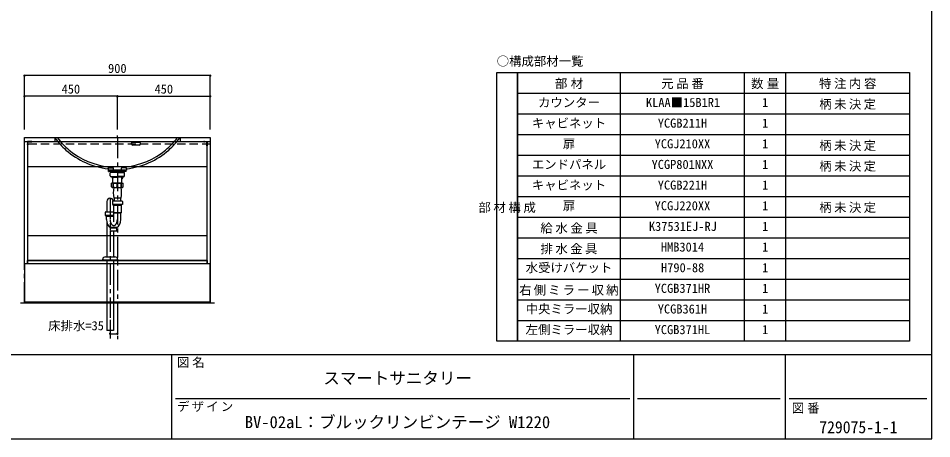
# Model space of a CAD drawing. Units: millimetres on the paper, scale 1:20. Extents: x -205 to 195, y -144 to 136.
# Drawn here: x -26.2 to 195, y -143.5 to -41.7 of the extents above; entities that cross this region are included whole.
import ezdxf
from ezdxf.enums import TextEntityAlignment as Align

# ---------------------------------------------------------------- set-up
doc = ezdxf.new("R2010")
doc.units = ezdxf.units.MM
for name, pattern in [('CHAIN1', [8, 5, -1, 1, -1]), ('DASHED1', [1.8, 1.2, -0.6]), ('DASHED2', [3, 2, -1])]:
    doc.linetypes.add(name, pattern=pattern)
for name, color, linetype in [('0-2_2', 7, 'Continuous'), ('0-3_3', 4, 'Continuous'), ('0-4_4', 6, 'Continuous'), ('0-B_11', 6, 'Continuous'), ('0-C_12', 7, 'Continuous'), ('0-D_13', 3, 'Continuous')]:
    doc.layers.add(name, color=color, linetype=linetype)
doc.styles.add('ＭＳ ゴシック', font='')
doc.styles.get('ＭＳ ゴシック').set_extended_font_data('MS Gothic')

msp = doc.modelspace()

# ---------------------------------------------------------------- hatches: boundary and pattern name
at = {"layer": '0-3_3'}
for points in [[(-24.435, -55.592, 1), (-25.035, -55.592, 1)], [(20.565, -55.592, 1), (19.965, -55.592, 1)], [(-24.435, -60.592, 1), (-25.035, -60.592, 1)], [(-1.935, -60.592, 1), (-2.535, -60.592, 1)], [(-1.935, -60.592, 1), (-2.535, -60.592, 1)], [(20.565, -60.592, 1), (19.965, -60.592, 1)]]:
    msp.add_hatch(color=132, dxfattribs=at).paths.add_polyline_path(points)
at = {"layer": '0-4_4'}
for points in [[(-3.686, -118.092, 1), (-4.286, -118.092, 1)], [(-1.935, -118.092, 1), (-2.535, -118.092, 1)]]:
    msp.add_hatch(color=212, dxfattribs=at).paths.add_polyline_path(points)

# ---------------------------------------------------------------- linework, layer by layer
at = {"layer": '0-2_2'}
for p, q in [((-24.735, -70.592), (20.265, -70.592)), ((-24.735, -71.542), (-24.735, -70.592)), ((20.265, -70.592), (20.265, -71.542)), ((-24.735, -71.542), (20.265, -71.542)), ((-23.96, -71.567), (19.49, -71.567)), ((-23.96, -71.567), (-23.96, -77.667)), ((19.49, -77.667), (19.49, -71.567)), ((19.49, -77.667), (-23.96, -77.667)), ((-23.96, -94.267), (19.49, -94.267)), ((-23.96, -94.267), (-23.96, -100.367)), ((19.49, -100.367), (19.49, -94.267)), ((-24.685, -110.392), (-24.685, -101.142)), ((19.49, -100.367), (-23.96, -100.367)), ((20.215, -101.142), (20.215, -110.392)), ((-24.685, -110.392), (20.215, -110.392))]:
    msp.add_line(p, q, dxfattribs=at)
at = {"layer": '0-2_2', "linetype": 'DASHED2'}
for p, q in [((-23.96, -72.292), (-23.96, -72.092)), ((-23.885, -72.017), (-23.885, -72.367)), ((-23.335, -71.542), (-23.16, -71.542)), ((-23.16, -71.617), (-23.335, -71.617)), ((18.865, -71.542), (18.69, -71.542)), ((18.69, -71.617), (18.865, -71.617)), ((19.415, -72.017), (19.415, -72.367)), ((19.49, -72.292), (19.49, -72.092))]:
    msp.add_line(p, q, dxfattribs=at)
at = {"layer": '0-2_2'}
for points in [[(-24.71, -101.142), (-24.71, -71.542), (-23.96, -71.542), (-23.96, -101.142)], [(-22.96, -71.542), (-23.96, -71.542), (-23.96, -72.542), (-23.885, -72.542), (-23.885, -71.617), (-22.96, -71.617)], [(18.49, -71.542), (19.49, -71.542), (19.49, -72.542), (19.415, -72.542), (19.415, -71.617), (18.49, -71.617)], [(19.49, -101.142), (19.49, -71.542), (20.24, -71.542), (20.24, -101.142)], [(-23.96, -101.117), (-23.96, -100.367), (19.49, -100.367), (19.49, -101.117)], [(-23.935, -100.367), (-23.935, -100.242), (-11.035, -100.242), (-11.035, -100.367)], [(-10.985, -100.367), (-10.985, -100.242), (6.515, -100.242), (6.515, -100.367)], [(6.565, -100.367), (6.565, -100.242), (19.465, -100.242), (19.465, -100.367)], [(-24.01, -110.392), (-24.01, -110.592), (-24.61, -110.592), (-24.61, -110.392)], [(-9.435, -110.392), (-9.435, -110.592), (-10.035, -110.592), (-10.035, -110.392)], [(5.565, -110.392), (5.565, -110.592), (4.965, -110.592), (4.965, -110.392)], [(20.14, -110.392), (20.14, -110.592), (19.54, -110.592), (19.54, -110.392)]]:
    msp.add_lwpolyline(points, close=True, dxfattribs=at)
msp.add_lwpolyline([(20.215, -110.392), (20.215, -101.142), (-24.685, -101.142)], dxfattribs=at)
at = {"layer": '0-3_3'}
for p, q in [((-24.735, -68.592), (-24.735, -55.592)), ((20.265, -55.592), (-24.735, -55.592)), ((20.265, -68.592), (20.265, -55.592)), ((-24.735, -68.592), (-24.735, -60.592)), ((-2.235, -60.592), (-24.735, -60.592)), ((-2.235, -68.592), (-2.235, -60.592)), ((-2.235, -68.592), (-2.235, -60.592)), ((-2.235, -60.592), (20.265, -60.592)), ((20.265, -68.592), (20.265, -60.592)), ((-25.735, -110.592), (21.265, -110.592))]:
    msp.add_line(p, q, dxfattribs=at)
at = {"layer": '0-3_3', "linetype": 'CHAIN1'}
for p, q in [((-2.235, -70.592), (-2.235, -70.092)), ((-24.028, -72.192), (-23.809, -72.192)), ((-23.248, -71.474), (-23.248, -71.693)), ((18.777, -71.474), (18.777, -71.693)), ((19.557, -72.192), (19.338, -72.192))]:
    msp.add_line(p, q, dxfattribs=at)
at = {"layer": '0-3_3', "linetype": 'DASHED2'}
for p, q in [((-24.735, -72.192), (-24.735, -71.542)), ((20.265, -72.192), (-24.735, -72.192)), ((-23.96, -72.092), (-23.885, -72.017)), ((-23.885, -72.367), (-23.96, -72.292)), ((-23.335, -71.617), (-23.335, -71.542)), ((-23.16, -71.542), (-23.16, -71.617)), ((18.69, -71.542), (18.69, -71.617)), ((18.865, -71.617), (18.865, -71.542)), ((19.49, -72.092), (19.415, -72.017)), ((19.415, -72.367), (19.49, -72.292))]:
    msp.add_line(p, q, dxfattribs=at)
at = {"layer": '0-3_3', "linetype": 'CHAIN1'}
msp.add_lwpolyline([(-24.735, -110.592), (-24.735, -71.542), (20.265, -71.542), (20.265, -110.592)], close=True, dxfattribs=at)
at = {"layer": '0-4_4'}
for p, q in [((-17.332, -70.632), (-17.361, -70.661)), ((12.861, -70.632), (-17.332, -70.632)), ((12.861, -70.632), (12.89, -70.661)), ((12.861, -70.632), (12.94, -70.632)), ((12.94, -70.632), (12.94, -71.542)), ((1.515, -71.657), (3.015, -71.657)), ((3.015, -72.407), (1.515, -72.407)), ((-4.485, -78.159), (-4.485, -77.932)), ((-4.485, -78.159), (-4.485, -78.482)), ((0.015, -78.482), (-4.485, -78.482)), ((-4.473, -77.932), (-3.223, -77.932)), ((-4.365, -78.757), (-4.365, -78.507)), ((-4.365, -78.529), (-4.365, -78.624)), ((-0.13, -78.782), (-4.34, -78.782)), ((-3.368, -77.682), (-4.259, -77.682)), ((-3.95, -79.832), (-3.95, -79.082)), ((-2.235, -79.032), (-3.9, -79.032)), ((-3.725, -79.032), (-3.725, -78.807)), ((-3.685, -78.482), (-0.785, -78.482)), ((-3.203, -77.967), (-3.368, -77.682)), ((-3.203, -78.482), (-3.203, -77.967)), ((-2.235, -79.032), (-0.57, -79.032)), ((-1.268, -77.967), (-1.103, -77.682)), ((-1.268, -78.482), (-1.268, -77.967)), ((0.015, -77.932), (-1.248, -77.932)), ((-1.103, -77.682), (-0.212, -77.682)), ((-0.745, -78.832), (-0.745, -79.032)), ((-0.52, -79.832), (-0.52, -79.082)), ((-0.105, -78.757), (-0.105, -78.507)), ((0.015, -78.159), (0.015, -77.932)), ((0.015, -78.159), (0.015, -78.482)), ((-3.75, -80.032), (-2.235, -80.032)), ((-2.235, -81.632), (-3.635, -81.632)), ((-3.635, -82.482), (-3.635, -81.632)), ((-3.545, -80.072), (-3.545, -80.15)), ((-3.542, -80.162), (-3.301, -80.58)), ((-3.44, -80.057), (-3.53, -80.057)), ((-3.52, -80.157), (-2.235, -80.157)), ((-3.44, -80.057), (-2.235, -80.057)), ((-3.425, -80.032), (-3.425, -80.042)), ((-3.33, -81.632), (-2.235, -81.632)), ((-3.298, -81.607), (-3.298, -80.172)), ((-3.235, -82.482), (-3.235, -81.632)), ((-3.17, -82.482), (-3.17, -81.632)), ((-2.305, -82.482), (-2.305, -81.632)), ((-0.72, -80.032), (-2.235, -80.032)), ((-1.03, -80.057), (-2.235, -80.057)), ((-0.95, -80.157), (-2.235, -80.157)), ((-2.235, -81.632), (-0.835, -81.632)), ((-1.14, -81.632), (-2.235, -81.632)), ((-2.165, -82.482), (-2.165, -81.632)), ((-1.3, -82.482), (-1.3, -81.632)), ((-1.235, -82.482), (-1.235, -81.632)), ((-1.173, -81.607), (-1.173, -80.172)), ((-0.929, -80.162), (-1.17, -80.58)), ((-1.045, -80.032), (-1.045, -80.042)), ((-1.03, -80.057), (-0.94, -80.057)), ((-0.925, -80.072), (-0.925, -80.136)), ((-0.925, -80.072), (-0.925, -80.15)), ((-0.835, -82.482), (-0.835, -81.632)), ((-3.496, -82.632), (-0.985, -82.632)), ((-3.235, -82.482), (-3.17, -82.482)), ((-3.235, -82.482), (-3.17, -82.482)), ((-3.128, -82.632), (-3.128, -82.707)), ((-2.305, -82.482), (-2.235, -82.482)), ((-2.165, -82.482), (-2.235, -82.482)), ((-1.343, -82.632), (-1.343, -82.707)), ((-1.235, -82.482), (-1.3, -82.482)), ((-1.235, -82.482), (-1.3, -82.482)), ((-4.786, -86.067), (-4.786, -88.572)), ((-3.448, -86.087), (-3.448, -86.827)), ((-3.298, -85.937), (-1.173, -85.937)), ((-3.13, -85.207), (-3.025, -85.307)), ((-3.025, -85.307), (-3.025, -85.937)), ((-1.535, -85.268), (-2.921, -85.268)), ((-2.236, -86.059), (-2.235, -86.059)), ((-1.34, -85.207), (-1.445, -85.307)), ((-1.445, -85.307), (-1.445, -85.937)), ((-1.023, -86.087), (-1.023, -86.827)), ((-1.023, -86.827), (-3.448, -86.827)), ((-1.28, -86.942), (-3.19, -86.942)), ((-3.19, -87.042), (-3.19, -86.942)), ((-3.186, -87.067), (-3.186, -88.572)), ((-1.302, -87.067), (-3.169, -87.067)), ((-3.148, -87.092), (-3.148, -88.808)), ((-1.323, -87.092), (-1.323, -88.808)), ((-1.28, -87.042), (-1.28, -86.942)), ((-5.199, -88.722), (-5.199, -89.462)), ((-3.085, -89.462), (-5.199, -89.462)), ((-5.049, -88.572), (-3.148, -88.572)), ((-4.941, -89.677), (-4.941, -89.577)), ((-3.085, -89.577), (-4.941, -89.577)), ((-3.085, -89.701), (-4.92, -89.701)), ((-4.898, -90.432), (-4.898, -89.726)), ((-3.186, -89.701), (-3.186, -90.503)), ((-1.328, -88.829), (-3.143, -88.829)), ((-3.104, -88.867), (-3.129, -88.847)), ((-1.381, -88.884), (-3.09, -88.884)), ((-3.085, -90.432), (-3.085, -88.906)), ((-1.385, -90.432), (-1.385, -88.906)), ((-1.367, -88.867), (-1.342, -88.847)), ((-4.786, -91.243), (-4.786, -99.492)), ((-3.868, -92.467), (-3.868, -92.432)), ((-3.868, -92.467), (-3.868, -92.432)), ((-3.861, -93.06), (-3.861, -92.497)), ((-2.401, -92.482), (-3.846, -92.482)), ((-2.403, -92.382), (-3.818, -92.382)), ((-2.368, -92.482), (-2.496, -92.482)), ((-2.361, -93.06), (-2.361, -92.497)), ((-2.353, -92.467), (-2.353, -92.432)), ((-2.476, -93.232), (-3.746, -93.232)), ((-3.186, -93.232), (-3.186, -99.492)), ((-2.476, -93.232), (-3.111, -93.232)), ((-5.136, -99.492), (-2.835, -99.492)), ((-5.786, -100.242), (-5.786, -100.041)), ((-4.786, -100.242), (-4.786, -110.682)), ((-4.781, -100.242), (-3.191, -100.242)), ((-3.186, -100.242), (-3.186, -110.099)), ((-3.186, -110.099), (-3.186, -117.267)), ((-4.786, -110.682), (-4.786, -117.267)), ((-3.986, -114.735), (-3.986, -118.092)), ((-2.235, -114.735), (-2.235, -118.092)), ((-3.186, -117.267), (-4.786, -117.267)), ((-3.986, -118.092), (-2.235, -118.092))]:
    msp.add_line(p, q, dxfattribs=at)
at = {"layer": '0-4_4', "linetype": 'CHAIN1'}
for p, q in [((-2.235, -70.592), (-2.235, -119.375)), ((-3.986, -85.267), (-3.986, -119.256))]:
    msp.add_line(p, q, dxfattribs=at)
at = {"layer": '0-4_4', "linetype": 'DASHED1'}
for p, q in [((-3.323, -81.632), (-3.33, -81.632)), ((-1.148, -81.632), (-1.14, -81.632))]:
    msp.add_line(p, q, dxfattribs=at)
at = {"layer": '0-4_4'}
for points in [[(-17.34, -70.632), (-17.411, -70.632), (-17.411, -71.542)], [(-3.27, -86.827), (-3.27, -86.862), (-3.19, -86.942)], [(-1.2, -86.827), (-1.2, -86.862), (-1.28, -86.942)], [(-5.021, -89.462), (-5.021, -89.497), (-4.941, -89.577)], [(-2.186, -100.041), (-2.186, -100.242), (-5.786, -100.242)]]:
    msp.add_lwpolyline(points, dxfattribs=at)
for centre, radius, start, end in [((-2.264, -59.541), 18.75, 216.37253, 228.5352), ((-2.264, -59.541), 18.25, 217.42348, 230.34429), ((-2.207, -59.541), 18.25, 309.65571, 322.57652), ((-2.207, -59.541), 18.75, 311.4648, 323.62747), ((1.515, -72.032), 0.375, 90, 180), ((1.515, -72.032), 0.375, 180, 270), ((3.015, -72.032), 0.375, 0, 90), ((3.015, -72.032), 0.375, 270, 360), ((-2.264, -59.541), 18.75, 228.5352, 263.19448), ((-2.264, -59.541), 18.25, 230.34429, 263.72185), ((-2.207, -59.541), 18.25, 276.26664, 309.65571), ((-2.207, -59.541), 18.75, 276.80552, 311.4648), ((-4.34, -78.507), 0.025, 90, 180), ((-4.34, -78.757), 0.025, 180, 270), ((-3.9, -79.082), 0.05, 90, 180), ((-3.75, -78.807), 0.025, 0, 90), ((-0.695, -78.832), 0.05, 90, 180), ((-0.57, -79.082), 0.05, 0, 90), ((-0.13, -78.507), 0.025, 0, 90), ((-0.13, -78.757), 0.025, 270, 360), ((-3.75, -79.832), 0.2, 180, 270), ((-3.53, -80.072), 0.015, 90, 180), ((-3.52, -80.132), 0.025, 180, 270), ((-3.52, -80.15), 0.025, 180, 210), ((-3.44, -80.042), 0.015, 270, 360), ((-3.323, -81.607), 0.025, 270, 360), ((-3.313, -80.172), 0.015, 0, 90), ((-3.323, -80.592), 0.025, 0, 30), ((-1.158, -80.172), 0.015, 90, 180), ((-1.148, -80.592), 0.025, 150, 180), ((-1.148, -81.607), 0.025, 180, 270), ((-1.03, -80.042), 0.015, 180, 270), ((-0.95, -80.132), 0.025, 270, 360), ((-0.94, -80.072), 0.015, 0, 90), ((-0.95, -80.15), 0.025, 330, 360), ((-0.72, -79.832), 0.2, 270, 360), ((-3.485, -82.482), 0.15, 179.99999, 270), ((-3.385, -82.482), 0.15, 270, 360), ((4.772, -83.957), 8, 171.0107, 188.98845), ((-2.809, -82.137), 0.5, 223.63011, 261.89038), ((-2.667, -82.137), 0.5, 278.10962, 316.36989), ((-1.804, -82.137), 0.5, 223.63011, 261.89038), ((-1.662, -82.137), 0.5, 278.10962, 316.36989), ((-9.243, -83.957), 8, 351.00453, 8.9893), ((-1.085, -82.482), 0.15, 180, 270), ((-0.985, -82.482), 0.15, 270, 0.00001), ((-3.986, -86.067), 0.8, 9.30898, 180), ((-3.298, -86.087), 0.15, 90, 180), ((-1.173, -86.087), 0.15, 0, 90), ((-3.165, -87.042), 0.025, 180, 261.37308), ((-3.173, -87.092), 0.025, 0, 81.37308), ((-1.298, -87.092), 0.025, 98.62692, 180), ((-1.305, -87.042), 0.025, 278.62692, 360), ((-5.049, -88.722), 0.15, 90, 180), ((-4.916, -89.677), 0.025, 179.99997, 261.3731), ((-4.916, -89.677), 0.025, 179.99997, 261.3731), ((-4.923, -89.726), 0.025, 359.99997, 81.3731), ((-4.923, -89.726), 0.025, 359.99997, 81.3731), ((-3.098, -88.808), 0.05, 180, 231.34019), ((-3.135, -88.906), 0.05, 0, 51.34019), ((-1.335, -88.906), 0.05, 128.65981, 180), ((-1.373, -88.808), 0.05, 308.65981, 360), ((-3.818, -92.432), 0.05, 134.50159, 180), ((-3.818, -92.432), 0.05, 134.50159, 180), ((-3.853, -92.467), 0.015, 180, 270), ((-3.846, -92.497), 0.015, 90, 180), ((-3.818, -92.432), 0.05, 90, 134.50159), ((-2.403, -92.432), 0.05, 45.49841, 90), ((-2.376, -92.497), 0.015, 0, 90), ((-2.403, -92.432), 0.05, 0, 45.49841), ((-2.368, -92.467), 0.015, 270, 360), ((-3.711, -93.055), 0.15, 180, 222.83343), ((-3.746, -93.157), 0.075, 180, 270), ((-3.746, -93.157), 0.075, 180, 270), ((-2.476, -93.157), 0.075, 270, 360), ((-2.476, -93.157), 0.075, 270, 360), ((-2.511, -93.055), 0.15, 317.16657, 360), ((-5.136, -100.242), 0.75, 90, 126.73224), ((-2.835, -100.242), 0.75, 53.26776, 90), ((-5.286, -100.041), 0.5, 126.73224, 180), ((-2.686, -100.041), 0.5, 0, 53.26776)]:
    msp.add_arc(centre, radius, start, end, dxfattribs=at)
for centre, major_axis, ratio, start_param, end_param in [((-3.142, -90.432), (0, 2.15), 0.816953, 1.570798, 2.7244377), ((-3.136, -90.432), (0, 0.525), 0.095381, 1.5708032, 4.7123959), ((-3.142, -90.432), (0, 2.15), 0.816953, 3.5763155, 4.7123873)]:
    msp.add_ellipse(centre, major_axis=major_axis, ratio=ratio, start_param=start_param, end_param=end_param, dxfattribs=at)
at = {"layer": '0-4_4', "linetype": 'CHAIN1'}
msp.add_ellipse((-3.111, -90.432), major_axis=(0, 1.437), ratio=0.608956, start_param=1.5707963, end_param=4.712389, dxfattribs=at)
at = {"layer": '0-B_11'}
for p, q in [((195, -143.5), (195, 136.5)), ((-205, -123.092), (195, -123.092)), ((-205, -143.5), (195, -143.5))]:
    msp.add_line(p, q, dxfattribs=at)
at = {"layer": '0-C_12'}
for p, q in [((10.921, -143.5), (10.921, -123.092)), ((122.847, -143.5), (122.847, -123.092)), ((159.56, -143.5), (159.56, -123.092)), ((11.824, -133.732), (121.916, -133.732)), ((123.749, -133.732), (158.327, -133.732)), ((160.462, -133.732), (193.847, -133.732))]:
    msp.add_line(p, q, dxfattribs=at)
for points in [[(89.65, -119.841), (89.65, -54.841), (94.65, -54.841), (94.65, -119.841)], [(94.65, -119.841), (94.65, -54.841), (189.65, -54.841), (189.65, -119.841)]]:
    msp.add_lwpolyline(points, close=True, dxfattribs=at)
at = {"layer": '0-D_13'}
for p, q in [((119.65, -119.841), (119.65, -54.841)), ((149.65, -119.841), (149.65, -54.841)), ((159.65, -119.841), (159.65, -54.841)), ((94.65, -59.841), (189.65, -59.841)), ((94.65, -64.841), (189.65, -64.841)), ((94.65, -69.841), (189.65, -69.841)), ((94.65, -74.841), (189.65, -74.841)), ((94.65, -79.841), (189.65, -79.841)), ((94.65, -84.841), (189.65, -84.841)), ((94.65, -89.841), (189.65, -89.841)), ((94.65, -94.841), (189.65, -94.841)), ((94.65, -99.841), (189.65, -99.841)), ((94.65, -104.841), (189.65, -104.841)), ((94.65, -109.841), (189.65, -109.841)), ((94.65, -114.841), (189.65, -114.841))]:
    msp.add_line(p, q, dxfattribs=at)

# ---------------------------------------------------------------- texts
at = {"layer": '0-3_3', "style": 'ＭＳ ゴシック'}
for s, p in [('900', (-4.485, -55.592)), ('450', (-15.735, -60.592)), ('450', (6.765, -60.592))]:
    msp.add_text(s, height=2.199, dxfattribs=at).set_placement(p, align=Align.BOTTOM_LEFT)
at = {"layer": '0-4_4', "style": 'ＭＳ ゴシック'}
msp.add_text('床排水=35', height=2.199, dxfattribs=at).set_placement((-18.983, -117.892), align=Align.BOTTOM_LEFT)
at = {"layer": '0-D_13', "style": 'ＭＳ ゴシック'}
for s, height, p in [('○構成部材一覧', 2.199, (89.65, -53.841)), ('カウンター', 2.199, (99.65, -63.841)), ('KLAA■15B1R1', 2.199, (125.79, -63.841)), ('1', 2.199, (153.9, -63.841)), ('キャビネット', 2.199, (98.15, -68.841)), ('YCGB211H', 2.199, (128.65, -68.841)), ('1', 2.199, (153.9, -68.841)), ('扉', 2.199, (105.65, -73.841)), ('YCGJ210XX', 2.199, (127.9, -73.841)), ('1', 2.199, (153.9, -73.841)), ('エンドパネル', 2.199, (98.15, -78.841)), ('YCGP801NXX', 2.199, (127.15, -78.841)), ('1', 2.199, (153.9, -78.841)), ('キャビネット', 2.199, (98.15, -83.841)), ('YCGB221H', 2.199, (128.65, -83.841)), ('1', 2.199, (153.9, -83.841)), ('扉', 2.199, (105.65, -88.841)), ('YCGJ220XX', 2.199, (127.9, -88.841)), ('1', 2.199, (153.9, -88.841)), ('K37531EJ-RJ', 2.199, (126.497, -93.841)), ('1', 2.199, (153.9, -93.841)), ('HMB3014', 2.199, (129.4, -98.841)), ('1', 2.199, (153.9, -98.841)), ('水受けバケット', 2.199, (96.65, -103.841)), ('H790-88', 2.199, (129.439, -103.841)), ('1', 2.199, (153.9, -103.841)), ('YCGB371HR', 2.199, (127.9, -108.841)), ('1', 2.199, (153.9, -108.841)), ('中央ミラー収納', 2.199, (96.65, -113.841)), ('YCGB361H', 2.199, (128.65, -113.841)), ('1', 2.199, (153.9, -113.841)), ('左側ミラー収納', 2.199, (96.65, -118.841)), ('YCGB371HL', 2.199, (127.9, -118.841)), ('1', 2.199, (153.9, -118.841)), ('スマートサニタリー', 2.933, (47.639, -131.176)), ('BV-02aL：ブルックリンビンテージ W1220', 2.933, (28.639, -141.816))]:
    msp.add_text(s, height=height, dxfattribs=at).set_placement(p, align=Align.BOTTOM_LEFT)
at = {"layer": '0-D_13', "style": 'ＭＳ ゴシック', "width": 0.95}
msp.add_text('729075-1-1', height=2.933, dxfattribs=at).set_placement((167.762, -143.055), align=Align.BOTTOM_LEFT)
at = {"layer": '0-D_13', "char_height": 2.199, "attachment_point": 7, "style": 'ＭＳ ゴシック'}
for s, insert in [('\\T1.27;部材', (103.751, -58.841)), ('\\T1.22;元品番', (129.489, -58.841)), ('\\T1.27;数量', (151.249, -58.841)), ('\\T1.21;特注内容', (167.697, -58.841)), ('\\T1.2;柄未決定', (167.749, -63.841)), ('\\T1.2;柄未決定', (167.749, -73.841)), ('\\T1.2;柄未決定', (167.749, -78.841)), ('\\T1.21;部材構成', (85.217, -88.841)), ('\\T1.2;柄未決定', (167.749, -88.841)), ('\\T1.21;給水金具', (100.22, -93.841)), ('\\T1.2;排水金具', (100.246, -98.841)), ('\\T1.17;右側ミラー収納', (95.081, -108.841)), ('\\T1.23;図名', (12.218, -126.344)), ('\\T1.18;デザイン', (12.218, -136.984)), ('\\T1.24;図番', (161.113, -137.418))]:
    msp.add_mtext(s, dxfattribs=dict(at, insert=insert))

doc.saveas('drawing.dxf')
